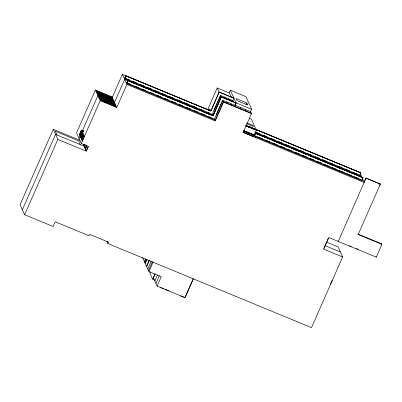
<?xml version="1.0" encoding="UTF-8"?>
<svg xmlns="http://www.w3.org/2000/svg" width="402" height="402" viewBox="0 0 402 402"><rect width="100%" height="100%" fill="white"/><g stroke="black" fill="none" stroke-linecap="round" stroke-linejoin="round"><path stroke-width="0.6" d="M250.114 127.268L249.828 127.153M22.371 209.693L55.541 134.348L84.023 146.112L84.847 144.338M112.676 97.153L95.415 90.028L76.526 132.926L81.294 143.534L88.365 146.454L86.294 151.162L57.813 139.404M79.546 134.966L81.616 130.258M80.018 136.022L82.068 131.263M79.023 138.484L97.912 95.586L114.525 102.445L124.66 79.42L128.705 81.088M80.109 136.223L82.184 131.514M80.134 136.278L82.204 131.565M82.405 131.353L82.757 130.555L83.113 130.7L82.837 131.67L82.405 131.353L82.837 131.67M82.48 131.524L82.757 130.555M82.762 131.499L83.113 130.7M80.586 137.288L82.661 132.58M83.274 131.534L82.887 131.313L83.274 131.534L83.39 131.132L83.033 130.987L83.39 131.132M80.712 137.564L82.787 132.856M81.169 138.579L83.239 133.866M81.938 139.353L83.596 135.59M81.983 139.454L83.641 135.69M81.294 143.534L100.178 100.636L95.415 90.028M84.571 144.765L84.103 145.825L83.405 144.273M84.189 146.484L85.113 144.388M85.018 144.71L84.314 146.298L85.184 148.222M85.103 148.509L86.485 145.373M86.626 145.147L85.229 148.323L85.465 148.851M85.38 149.137L86.993 145.474M86.907 145.77L85.51 148.951L86.375 150.876L88.239 146.64M122.389 74.365L112.253 97.395L116.796 107.495L126.931 84.47L122.389 74.365L188.845 101.806M210.894 110.841L219.19 92.008L210.985 111.047L125.876 75.737L124.836 78.088L129.424 79.983M125.876 75.737L124.927 78.295L212.321 114.379L220.618 95.545L232.919 100.621L233.954 98.269L219.281 92.209M126.977 82.847L128.012 80.49L213.13 115.816L221.326 96.761L212.949 115.776M128.012 80.49L127.072 83.063L214.467 119.148L215.276 120.947L223.567 102.113L222.758 100.314L214.467 119.148M107.429 242.532L107.842 241.592M326.565 242.145L338.072 246.898L342.615 256.999L311.515 327.635L107.887 243.552L108.505 242.14L89.711 234.376L89.088 235.788L55.195 221.793L53.124 226.502L24.643 214.743L20.1 204.638L53.28 129.303M207.598 109.796L217.211 87.963L229.512 93.038L231.547 97.575M209.07 110.545L209.829 108.826L210.281 109.836L209.779 110.982M144.393 261.526L145.614 258.757M144.871 262.586L146.333 259.265M145.167 263.245L146.876 259.365M145.187 263.295L146.896 259.416M213.738 110.751L220.527 95.339M146.544 266.305L149.227 260.215M146.665 266.576L149.428 260.3M213.256 115.329L221.301 97.063L220.618 95.545M147.765 269.028L151.182 261.27M216.13 114.937L221.155 103.52M221.658 102.379L222.663 100.098M148.479 270.611L152.383 261.752M215.065 120.474L223.356 101.641L251.265 113.163M180.91 295.962L184.985 297.636L193.287 278.812L184.995 297.641L157.092 286.129L161.237 276.712L148.936 271.631L153.082 262.215M150.383 271.722L149.876 272.873L152.7 279.154L154.433 279.872M229.05 93.043L230.316 90.169L245.923 96.616L251.612 109.269L250.572 111.62L251.481 113.635L243.185 132.474L364.262 182.468L362.503 178.553M152.7 279.154L155.026 273.862M153.343 277.792L155.051 273.913M154.82 281.068L157.504 274.978M155.921 283.526L159.333 275.767M235.657 106.721L234.964 105.173L235.999 102.822M230.316 90.169L236.1 103.038L235.059 105.394L222.758 100.314M246.014 104.837L246.843 102.957L236.074 98.51L236.999 100.57L247.768 105.017L246.843 102.957M245.979 125.675L246.939 125.921L245.979 125.53M246.441 125.831L245.883 125.565M246.341 125.751L246.542 125.846M246.959 126.087L247.27 126.112M247.818 126.389L247.552 126.173L248.295 126.645M247.632 126.389L247.843 126.545L247.552 126.173M248.034 126.454L252.481 128.389L251.165 127.771M248.064 126.384L250.17 127.288M248.24 126.459L248.074 126.489M248.361 126.766L249.627 127.148M248.984 126.911C248.441 126.464 250.361 127.077 251.084 127.635M249.16 126.836L249.119 126.931M249.265 127.087L249.501 126.987L248.878 126.906M249.722 127.328L250.054 127.213L249.501 127.007M250.195 127.449L250.521 127.56M250.491 127.394L250.878 127.781M250.843 127.61L250.667 127.459M250.572 127.66L251.064 127.68M250.999 127.68L251.446 127.861M251.134 127.836L251.833 128.178M251.496 128.062L252.119 128.318M252.094 128.203L251.838 128.032M251.773 128.042L252.014 128.173M252.044 128.102L252.205 128.097M251.868 127.962L252.541 128.288L252.154 128.087M252.275 128.188L252.295 128.283M252.858 128.444C253.119 128.61 252.16 128.308 252.923 128.469M252.763 128.58L253.501 128.705M253.295 128.695L253.642 128.836M253.541 128.73L253.963 128.977L253.642 128.695M254.3 128.967L254.667 129.122M254.235 128.931L253.928 128.886M254.637 129.188L254.149 128.977M254.994 129.303C254.647 129.203 254.913 129.338 255.119 129.374M255.24 129.414L254.878 129.278M255.481 137.549L254.315 134.956L256.391 130.248L251.426 119.203L249.19 118.278M255.612 133.178L254.667 135.735L362.026 180.066L363.061 177.709L255.612 133.178L254.577 135.534L243.718 131.012M323.861 248.526L328.474 238.049M360.006 174.639L360.835 172.754L255.798 129.384M360.835 172.754L359.885 175.312L255.556 132.228M362.971 177.508L361.936 179.865L362.388 180.87L255.029 136.539M364.036 181.96L366.041 178.026L380.372 184.111L358.167 234.542L381.9 244.341L376.267 257.139L328.751 237.522L323.625 249.16L342.615 256.999M366.041 178.026L338.293 241.461L338.067 240.954M330.585 284.119L332.243 280.35M379.659 185.322L380.277 183.91M381.181 244.949L381.674 243.838L357.941 234.034L358.167 234.542M24.643 214.743L57.823 139.409L53.27 129.298L80.043 140.353M249.788 126.957L250.074 127.077M253.471 128.776L253.114 128.484M249.014 126.73L248.446 126.595M251.019 127.55L251.25 127.635M251.557 127.906L252.034 128.047L251.597 128.032M249.245 126.871L249.496 127.228M250.853 127.474L250.647 127.354M248.803 126.68L248.622 126.625M250.19 127.067L250.23 127.097M252.677 128.444L252.893 128.635M248.833 126.715L248.536 126.841L249.165 127.017M219.19 92.008L233.863 98.068M221.326 96.761L251.612 109.269M221.246 96.937L236.1 103.038M221.809 97.274L225.381 98.746L224.607 97.028M225.899 98.962L227.447 99.601M229.517 100.455L233.09 101.927M234.964 105.173L250.572 111.62M223.567 102.113L251.481 113.64M246.954 122.881L253.004 125.379L253.536 126.57L246.386 123.62M189.372 102.023L210.733 110.846M255.823 129.464L264.787 133.168M265.315 133.384L278.501 138.826M279.028 139.047L340.735 164.524M341.263 164.745L359.725 172.363M125.967 75.938L210.985 111.047M255.888 129.585L360.926 172.955M246.989 126.017L247.396 126.183M253.265 128.6L254.215 129.002M249.682 127.238L250.853 127.72M245.883 125.786L255.607 129.801L255.426 129.394A12.14 1.754 23.8 0 0 246.2 125.449M245.773 125.861L256.391 130.248M360.011 174.729L360.961 175.121M136.303 82.827L132.288 81.169L132.745 82.179M144.328 86.139L139.74 84.244L140.197 85.254M151.78 89.214L147.192 87.324L147.65 88.334M155.222 90.636L159.232 92.294M166.684 95.369L162.101 93.475L162.554 94.485M170.126 96.792L174.136 98.45M177.578 99.867L181.588 101.525M189.04 104.6L184.458 102.706L184.91 103.716M192.483 106.022L196.493 107.681M203.372 110.52L199.362 108.862L199.814 109.872M209.522 113.057L206.814 111.942L207.266 112.952M260.049 133.921L255.466 132.027L255.918 133.037M263.491 135.343L266.928 136.76M270.943 138.419L274.953 140.077M282.405 143.152L277.822 141.258L278.274 142.268M285.847 144.574L289.284 145.991M293.299 147.65L297.314 149.308M304.766 152.383L300.178 150.489L300.631 151.504M308.203 153.805L311.645 155.227M319.67 158.539L315.083 156.644L315.535 157.654M327.122 161.614L322.535 159.725L322.987 160.735M330.56 163.036L334.002 164.458M342.027 167.77L337.439 165.875L337.896 166.885M349.479 170.85L344.891 168.956L345.348 169.966M352.916 172.267L356.931 173.925M366.132 178.232L380.372 184.111M254.908 132.62L360.252 176.116L359.795 175.106M128.107 80.707L213.13 115.816M255.702 133.379L363.061 177.709M129.856 81.566L131.59 82.279M132.745 82.757L134.479 83.47M135.635 83.948L138.519 85.139M139.675 85.616L141.409 86.335M142.559 86.812L147.182 88.716M148.333 89.194L150.067 89.907M151.222 90.385L152.956 91.103M154.112 91.581L156.996 92.772M158.152 93.249L159.885 93.962M161.036 94.44L163.348 95.395M166.815 96.822L168.544 97.54M169.699 98.018L172.589 99.209M173.739 99.686L175.473 100.399M176.629 100.877L178.362 101.59M179.518 102.068L181.825 103.023M185.292 104.455L187.02 105.168M188.176 105.646L191.066 106.837M192.221 107.314L193.95 108.027M195.106 108.505L196.839 109.223M197.995 109.701L200.302 110.65M203.769 112.083L209.542 114.464M210.698 114.942L212.427 115.66M254.948 133.213L263.049 136.559M264.204 137.037L265.938 137.755M267.099 138.233L268.832 138.951M272.883 140.62L281.566 144.207M282.722 144.685L284.455 145.398M285.616 145.876L287.927 146.836M291.4 148.268L300.078 151.85M301.239 152.328L302.972 153.046M304.128 153.524L306.445 154.479M309.917 155.911L311.65 156.629M312.811 157.107L315.701 158.303M316.861 158.78L318.595 159.499M319.756 159.976L321.489 160.689M322.645 161.167L327.273 163.081M328.434 163.559L330.168 164.277M331.328 164.755L333.062 165.468M335.379 166.428L337.112 167.142M338.268 167.619L345.79 170.724M346.951 171.202L348.685 171.92M349.84 172.398L351.579 173.116M353.891 174.071L355.629 174.79M356.785 175.267L362.021 177.428M243.803 130.615L254.315 134.956M244.069 130.766L252.526 134.258L252.737 134.735M127.55 83.083L130.987 84.5M135.002 86.159L138.439 87.581M145.891 90.656L141.881 88.998L142.333 90.008M149.906 92.314L153.343 93.736M160.795 96.812L156.785 95.153L157.237 96.163M168.247 99.887L164.237 98.234L164.689 99.244M172.262 101.545L175.699 102.967M182.578 105.806L179.141 104.384L179.593 105.394M186.593 107.465L190.608 109.118M194.618 110.776L198.06 112.198M202.07 113.851L204.94 115.037M211.12 117.59L208.95 116.696L209.402 117.706M262.436 138.78L257.858 136.891L258.31 137.896M265.868 140.197L269.868 141.846M273.3 143.263L277.305 144.916M284.737 147.986L280.164 146.097L280.616 147.107M288.169 149.403L291.596 150.82M299.606 154.127L295.028 152.237L295.48 153.242M307.038 157.197L302.465 155.308L302.917 156.313M310.47 158.614L313.902 160.031M321.907 163.333L317.329 161.448L317.781 162.453M329.338 166.403L324.766 164.513L325.218 165.523M332.771 167.82L336.775 169.473M344.207 172.543L339.63 170.654L340.087 171.659M347.64 173.96L351.639 175.614M358.504 178.448L354.499 176.795L354.951 177.8M214.824 119.942L127.429 83.857L126.715 82.269M126.931 84.47L215.276 120.947M111.997 98.108L96.807 91.837L96.354 90.827L111.54 97.098L115.861 106.696L100.671 100.425L100.214 99.415L115.404 105.686M112.188 98.535L96.998 92.264L97.45 93.274L112.64 99.545M112.831 99.962L97.641 93.691L98.093 94.701L113.284 100.972M113.475 101.399L98.284 95.128L98.621 95.877M114.118 102.832L98.927 96.56L99.384 97.57L114.57 103.842M114.761 104.259L99.57 97.987L100.023 98.998L115.213 105.269M100.178 100.636L116.796 107.495M82.837 130.725L83.189 130.871M349.574 245.707L351.298 246.416M356.479 248.557L358.202 249.27M325.293 245.738L340.343 251.948M160.77 287.525L163.539 288.666M165.518 289.485L168.84 290.857M250.773 127.675L251.004 127.856M251.129 127.68L251.627 127.906M249.506 126.856L248.773 126.54L249.089 126.746M252.642 128.354L252.893 128.534M252.139 128.253L252.391 128.434M250.783 127.59L251.034 127.766M250.627 127.675L250.426 127.359M360.468 174.016L361.996 177.418M352.343 172.031L352.8 173.041M381.674 243.838L381.9 244.341M347.067 173.724L347.519 174.729M376.041 256.632L376.267 257.139M329.987 162.8L330.444 163.81M332.198 167.584L332.65 168.594M309.897 158.378L310.349 159.383M307.63 153.569L308.083 154.579M292.726 147.413L293.179 148.423M287.686 149.368L288.048 150.172M285.274 144.338L285.727 145.348M272.727 143.027L273.179 144.037M270.37 138.182L270.822 139.192M265.295 139.961L265.747 140.966M262.918 135.107L263.37 136.117M245.401 109.485L246.094 111.027M254.315 135.384L254.099 134.911L252.999 134.454L253.215 134.931M252.737 134.308L253.903 136.901M240.135 107.309L240.833 108.857M248.858 126.972L248.612 126.7M248.486 126.56L248.592 126.856M249.16 134.941L248.25 132.916L243.506 130.962L244.411 132.977M232.828 100.42L233.547 102.018M228.743 98.736L229.462 100.334M230.979 103.706L231.577 105.033M242.974 132.002L243.185 132.474M226.844 101.997L227.437 103.324M217.211 87.963L219.246 92.495M212.231 114.178L212.688 115.188L125.293 79.104L124.58 77.516M201.598 113.836L201.95 114.625M191.91 105.786L192.362 106.796M194.141 110.756L194.498 111.55M186.689 107.681L187.046 108.475M177.006 99.631L177.458 100.641M169.554 96.555L170.006 97.565M171.785 101.525L172.141 102.319M154.649 90.4L155.102 91.41M149.428 92.294L149.785 93.088M134.524 86.139L134.881 86.932M153.323 277.742L157.092 286.129M142.574 257.481L148.936 271.631M84.405 136.464L81.48 129.957L79.41 134.665L82.335 141.172M81.49 130.434L79.621 134.675M84.149 145.926L84.269 146.197M83.279 144.459L86.294 151.162M80.224 144.544L78.551 140.826L55.295 131.223L56.963 134.936M106.847 241.24L107.887 243.552M83.078 134.444L81.42 138.208L82.495 140.599L84.154 136.836L83.078 134.444M247.607 132.776L244.285 131.404L245.054 133.122L248.376 134.494L247.607 132.776M252.35 134.735L249.029 133.363L249.803 135.082L253.124 136.454L252.35 134.735"/></g></svg>
